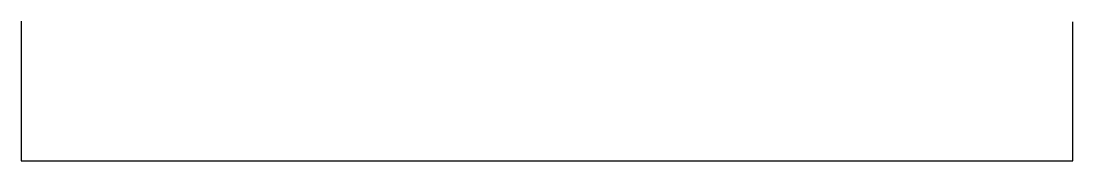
# Model space of a CAD drawing. Extents: x 1.9 to 65.8, y 2 to 10.5.
import ezdxf

# ---------------------------------------------------------------- set-up
doc = ezdxf.new("R2010")
doc.units = 0

msp = doc.modelspace()

# ---------------------------------------------------------------- linework, layer by layer
at = {"layer": 'レイヤー 1'}
for p, q in [((1.89267, 10.531), (1.89267, 2.01683)), ((65.80667, 2.01683), (65.80667, 10.48344)), ((1.89267, 2.01683), (65.80667, 2.01683))]:
    msp.add_line(p, q, dxfattribs=at)

doc.saveas('drawing.dxf')
